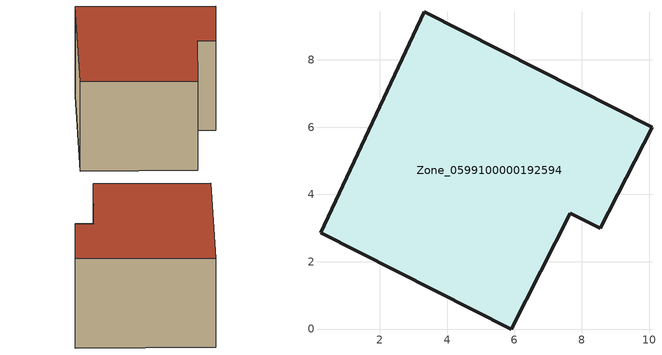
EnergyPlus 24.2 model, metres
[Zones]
Zone_0599100000192594
 floor ground (C_G): 8.56,3 7.67,3.45 5.91,0 0.24,2.86 3.32,9.43 10.09,6 z0
 wall outside (C_F): 7.67,3.45 8.56,3 10.09,6 3.32,9.43 0.24,2.86 5.91,0 7.67,3.45 z0:5.83
 roof outside (C_R): 3.32,9.43 0.24,2.86 5.91,0 7.67,3.45 8.56,3 10.09,6 z5.83
[BUILDING]
Pand.0599100000192594: North Axis=0; Terrain=City; Loads Convergence Tolerance Value=0.04; Temperature Convergence Tolerance Value=0.4; Solar Distribution=FullExterior; Maximum Number of Warmup Days=25; Minimum Number of Warmup Days=1
[Site:Location]
Rotterdam.The.Hague.AP_ZH_NLD Design_Conditions: Latitude=51.96; Longitude=4.45; Time Zone=1; Elevation=-4.5
[SITE:GROUNDTEMPERATURE:BUILDINGSURFACE]
18, 18, 18, 18, 18, 18, 18, 18, 18, 18, 18, 18
[MATERIAL] Thermal Absorptance=0.9; Solar Absorptance=0.7; Visible Absorptance=0.7
Name | Roughness | Thickness | Conductivity | Density | Specific Heat
G.TI.1975-1991 | MediumSmooth | 0.15 | 0.288461 | 540 | 1210
F.TI.1975-1991 | Rough | 0.3 | 0.230769 | 1920 | 840
R.TI.1975-1991 | MediumRough | 0.2 | 0.153846 | 1500 | 1000
[CONSTRUCTION]
C_G: G.TI.1975-1991
C_F: F.TI.1975-1991
C_R: R.TI.1975-1991
[ZONE]
Zone_0599100000192594: Type=1; Multiplier=1; Ceiling Height=Autocalculate; Volume=Autocalculate; Floor Area=autocalculate; Part of Total Floor Area=Yes
[ZONEINFILTRATION:DESIGNFLOWRATE]
Infil_Zone_0599100000192594: Zone or ZoneList or Space or SpaceList=Zone_0599100000192594; Schedule=AlwaysOn; Design Flow Rate Calculation Method=Flow/Area; Flow Rate per Floor Area=0.003; Constant Term Coefficient=1; Temperature Term Coefficient=0; Velocity Term Coefficient=0; Velocity Squared Term Coefficient=0
[HVACTEMPLATE:ZONE:IDEALLOADSAIRSYSTEM]
Zone_0599100000192594: Maximum Heating Supply Air Temperature=50; Minimum Cooling Supply Air Temperature=13; Maximum Heating Supply Air Humidity Ratio=0.0156; Minimum Cooling Supply Air Humidity Ratio=0.0077; Heating Limit=NoLimit; Cooling Limit=NoLimit; Dehumidification Control Type=ConstantSensibleHeatRatio; Cooling Sensible Heat Ratio=0.7; Dehumidification Setpoint=60; Humidification Control Type=None; Humidification Setpoint=30; Outdoor Air Method=None; Outdoor Air Flow Rate per Person=0.00944; Outdoor Air Flow Rate per Zone Floor Area=0; Outdoor Air Flow Rate per Zone=0; Demand Controlled Ventilation Type=None; Outdoor Air Economizer Type=NoEconomizer; Heat Recovery Type=None; Sensible Heat Recovery Effectiveness=0.7; Latent Heat Recovery Effectiveness=0.65
[ZONECONTROL:THERMOSTAT]
ThermostatControl_Zone_0599100000192594: Zone or ZoneList=Zone_0599100000192594; Control Type Schedule=DualSetpointControlType; Control 1=Thermostat_Zone_0599100000192594; Temperature Difference Between Cutout And Setpoint=0
[THERMOSTATSETPOINT:DUALSETPOINT]
Thermostat_Zone_0599100000192594: Heating Setpoint Temperature Schedule=HeatingSetpoint_Zone_0599100000192594; Cooling Setpoint Temperature Schedule=CoolingSetpoint_Zone_0599100000192594
[SCHEDULE:COMPACT]
HeatingSetpoint_Zone_0599100000192594: Through: 12/31, For: AllDays, Until: 24:00, 21
CoolingSetpoint_Zone_0599100000192594: Through: 12/31, For: AllDays, Until: 24:00, 24
DualSetpointControlType: Through: 12/31, For: AllDays, Until: 24:00, 4
AlwaysOn: Through: 12/31, For: AllDays, Until: 24:00, 1
